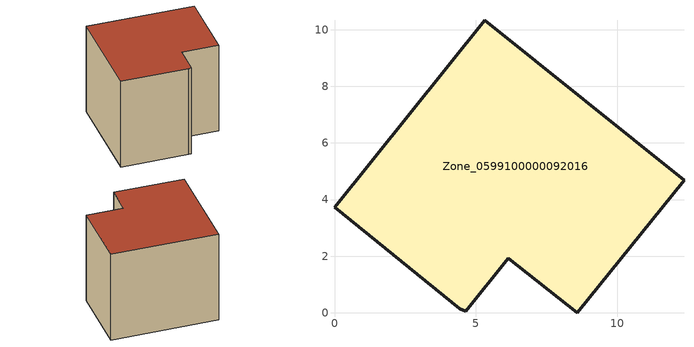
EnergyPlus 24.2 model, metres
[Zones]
Zone_0599100000092016
 floor ground (C_G): 6.14,1.93 4.64,0.06 4.43,0.15 0,3.72 5.31,10.34 12.35,4.69 8.57,0 z0
 wall outside (C_F): 8.57,0 12.35,4.69 5.31,10.34 0,3.72 4.43,0.15 4.64,0.06 6.14,1.93 8.57,0 z0:8.11
 roof outside (C_R): 4.64,0.06 6.14,1.93 8.57,0 12.35,4.69 5.31,10.34 0,3.72 4.43,0.15 z8.11
[BUILDING]
Pand.0599100000092016: North Axis=0; Terrain=City; Loads Convergence Tolerance Value=0.04; Temperature Convergence Tolerance Value=0.4; Solar Distribution=FullExterior; Maximum Number of Warmup Days=25; Minimum Number of Warmup Days=1
[Site:Location]
Rotterdam.The.Hague.AP_ZH_NLD Design_Conditions: Latitude=51.96; Longitude=4.45; Time Zone=1; Elevation=-4.5
[SITE:GROUNDTEMPERATURE:BUILDINGSURFACE]
18, 18, 18, 18, 18, 18, 18, 18, 18, 18, 18, 18
[MATERIAL] Thermal Absorptance=0.9; Solar Absorptance=0.7; Visible Absorptance=0.7
Name | Roughness | Thickness | Conductivity | Density | Specific Heat
G.TC.1946-1964 | MediumSmooth | 0.15 | 1 | 540 | 1210
F.TC.1946-1964 | Rough | 0.3 | 0.857143 | 1920 | 840
R.TC.1946-1964 | MediumRough | 0.2 | 0.235294 | 1500 | 1000
[CONSTRUCTION]
C_G: G.TC.1946-1964
C_F: F.TC.1946-1964
C_R: R.TC.1946-1964
[ZONE]
Zone_0599100000092016: Type=1; Multiplier=1; Ceiling Height=Autocalculate; Volume=Autocalculate; Floor Area=autocalculate; Part of Total Floor Area=Yes
[ZONEINFILTRATION:DESIGNFLOWRATE]
Infil_Zone_0599100000092016: Zone or ZoneList or Space or SpaceList=Zone_0599100000092016; Schedule=AlwaysOn; Design Flow Rate Calculation Method=Flow/Area; Flow Rate per Floor Area=0.003; Constant Term Coefficient=1; Temperature Term Coefficient=0; Velocity Term Coefficient=0; Velocity Squared Term Coefficient=0
[HVACTEMPLATE:ZONE:IDEALLOADSAIRSYSTEM]
Zone_0599100000092016: Maximum Heating Supply Air Temperature=50; Minimum Cooling Supply Air Temperature=13; Maximum Heating Supply Air Humidity Ratio=0.0156; Minimum Cooling Supply Air Humidity Ratio=0.0077; Heating Limit=NoLimit; Cooling Limit=NoLimit; Dehumidification Control Type=ConstantSensibleHeatRatio; Cooling Sensible Heat Ratio=0.7; Dehumidification Setpoint=60; Humidification Control Type=None; Humidification Setpoint=30; Outdoor Air Method=None; Outdoor Air Flow Rate per Person=0.00944; Outdoor Air Flow Rate per Zone Floor Area=0; Outdoor Air Flow Rate per Zone=0; Demand Controlled Ventilation Type=None; Outdoor Air Economizer Type=NoEconomizer; Heat Recovery Type=None; Sensible Heat Recovery Effectiveness=0.7; Latent Heat Recovery Effectiveness=0.65
[ZONECONTROL:THERMOSTAT]
ThermostatControl_Zone_0599100000092016: Zone or ZoneList=Zone_0599100000092016; Control Type Schedule=DualSetpointControlType; Control 1=Thermostat_Zone_0599100000092016; Temperature Difference Between Cutout And Setpoint=0
[THERMOSTATSETPOINT:DUALSETPOINT]
Thermostat_Zone_0599100000092016: Heating Setpoint Temperature Schedule=HeatingSetpoint_Zone_0599100000092016; Cooling Setpoint Temperature Schedule=CoolingSetpoint_Zone_0599100000092016
[SCHEDULE:COMPACT]
HeatingSetpoint_Zone_0599100000092016: Through: 12/31, For: AllDays, Until: 24:00, 21
CoolingSetpoint_Zone_0599100000092016: Through: 12/31, For: AllDays, Until: 24:00, 24
DualSetpointControlType: Through: 12/31, For: AllDays, Until: 24:00, 4
AlwaysOn: Through: 12/31, For: AllDays, Until: 24:00, 1
